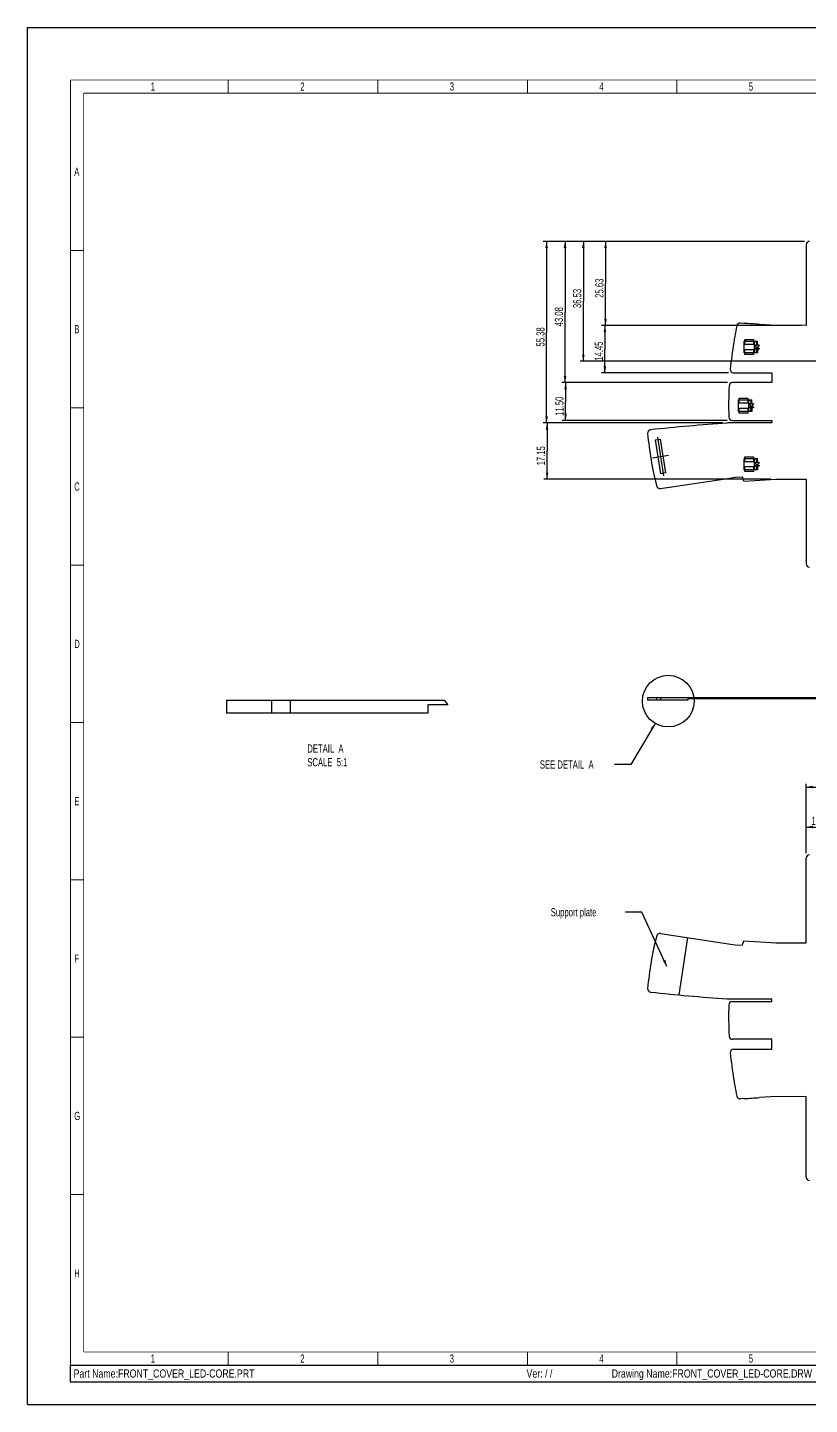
# Model space of a CAD drawing. Extents: x 0 to 594, y 0 to 420.
# Drawn here: x 0 to 238.3, y 0 to 420 of the extents above; entities that cross this region are included whole.
import ezdxf

# ---------------------------------------------------------------- set-up
doc = ezdxf.new("R2010")
doc.units = 0
doc.header["$LTSCALE"] = 32.67
doc.layers.get('0').update_dxf_attribs({"linetype": 'CONTINUOUS'})
doc.layers.add('03___PRT_ALL_CURVES', color=7, linetype='CONTINUOUS')
doc.styles.get("Standard").update_dxf_attribs({"font": 'txt', "width": 0.7})
doc.styles.add('TEXTSTYLE_1', font='txt', dxfattribs={"width": 0.8})
doc.dimstyles.new('DIMSTYLE_1', dxfattribs={"dimtxt": 2.5, "dimasz": 2, "dimexe": 0.18, "dimexo": 0.0625, "dimgap": 0.09, "dimtad": 1, "dimzin": 0, "dimtxsty": 'STANDARD', "dimblk": '_ARROW_FILLED', "dimblk1": '_ARROW_FILLED', "dimblk2": '_ARROW_FILLED', "dimcen": 0.09, "dimazin": 3, "dimtp": 0.01, "dimtm": 0.01, "dimtfac": 1, "dimtofl": 0, "dimtmove": 0, "dimatfit": 3, "dimtolj": 1, "dimtzin": 0})

# ---------------------------------------------------------------- blocks, each defined once
blk = doc.blocks.new('_ARROW_FILLED')
at = {"color": 0, "linetype": 'BYBLOCK'}
blk.add_solid([(0, 0), (-1, 0.2), (-1, -0.2)], dxfattribs=at)
blk = doc.blocks.new('*D5')
at = {"color": 2, "linetype": 'CONTINUOUS'}
for p, q in [((237.32, 168.16), (237.32, 177.14)), ((249.32, 168.16), (249.32, 177.14)), ((237.32, 176.14), (243.32, 176.14)), ((249.32, 176.14), (243.32, 176.14))]:
    blk.add_line(p, q, dxfattribs=at)
at = {"color": 2, "linetype": 'CONTINUOUS', "xscale": 2, "yscale": 2, "zscale": 2, "rotation": 180}
blk.add_blockref('_ARROW_FILLED', (237.32, 176.14), dxfattribs=at)
at = {"color": 2, "linetype": 'CONTINUOUS', "xscale": 2, "yscale": 2, "zscale": 2}
blk.add_blockref('_ARROW_FILLED', (249.32, 176.14), dxfattribs=at)
at = {"color": 2, "linetype": 'CONTINUOUS', "width": 0.7}
blk.add_text('12.00', height=2.5, dxfattribs=at).set_placement((238.94, 176.76))
blk = doc.blocks.new('*D10')
at = {"color": 2, "linetype": 'CONTINUOUS'}
for p, q in [((237.32, 168.16), (237.32, 189.34)), ((365.44, 168.16), (365.44, 189.34)), ((237.32, 188.34), (301.38, 188.34)), ((365.44, 188.34), (301.38, 188.34))]:
    blk.add_line(p, q, dxfattribs=at)
at = {"color": 2, "linetype": 'CONTINUOUS', "xscale": 2, "yscale": 2, "zscale": 2, "rotation": 180}
blk.add_blockref('_ARROW_FILLED', (237.32, 188.34), dxfattribs=at)
at = {"color": 2, "linetype": 'CONTINUOUS', "xscale": 2, "yscale": 2, "zscale": 2}
blk.add_blockref('_ARROW_FILLED', (365.44, 188.34), dxfattribs=at)
at = {"color": 2, "linetype": 'CONTINUOUS', "width": 0.7}
blk.add_text('128.12', height=2.5, dxfattribs=at).set_placement((296.13, 188.97))
blk = doc.blocks.new('*D26')
at = {"color": 2, "linetype": 'CONTINUOUS'}
for p, q in [((236.82, 354.76), (162.82, 354.76)), ((163.82, 354.76), (163.82, 333.22)), ((163.82, 311.68), (163.82, 333.22)), ((213.33, 311.68), (162.82, 311.68))]:
    blk.add_line(p, q, dxfattribs=at)
at = {"color": 2, "linetype": 'CONTINUOUS', "xscale": 2, "yscale": 2, "zscale": 2}
for p, rotation in [((163.82, 354.76), 90), ((163.82, 311.68), 270)]:
    blk.add_blockref('_ARROW_FILLED', p, dxfattribs=dict(at, rotation=rotation))
at = {"color": 2, "linetype": 'CONTINUOUS', "width": 0.7}
blk.add_text('43.08', height=2.5, rotation=90, dxfattribs=at).set_placement((163.2, 328.85))
blk = doc.blocks.new('*D27')
at = {"color": 2, "linetype": 'CONTINUOUS'}
for p, q in [((236.82, 354.76), (175.17, 354.76)), ((176.17, 354.76), (176.17, 341.95)), ((176.17, 329.13), (176.17, 341.95)), ((235.82, 329.13), (175.17, 329.13))]:
    blk.add_line(p, q, dxfattribs=at)
at = {"color": 2, "linetype": 'CONTINUOUS', "xscale": 2, "yscale": 2, "zscale": 2}
for p, rotation in [((176.17, 354.76), 90), ((176.17, 329.13), 270)]:
    blk.add_blockref('_ARROW_FILLED', p, dxfattribs=dict(at, rotation=rotation))
at = {"color": 2, "linetype": 'CONTINUOUS', "width": 0.7}
blk.add_text('25.63', height=2.5, rotation=90, dxfattribs=at).set_placement((175.54, 337.57))
blk = doc.blocks.new('*D28')
at = {"color": 2, "linetype": 'CONTINUOUS'}
for p, q in [((235.82, 329.13), (174.98, 329.13)), ((175.98, 329.13), (175.98, 321.91)), ((175.98, 314.68), (175.98, 321.91)), ((213.69, 314.68), (174.98, 314.68))]:
    blk.add_line(p, q, dxfattribs=at)
at = {"color": 2, "linetype": 'CONTINUOUS', "xscale": 2, "yscale": 2, "zscale": 2}
for p, rotation in [((175.98, 329.13), 90), ((175.98, 314.68), 270)]:
    blk.add_blockref('_ARROW_FILLED', p, dxfattribs=dict(at, rotation=rotation))
at = {"color": 2, "linetype": 'CONTINUOUS', "width": 0.7}
blk.add_text('14.45', height=2.5, rotation=90, dxfattribs=at).set_placement((175.36, 318.36))
blk = doc.blocks.new('*D30')
at = {"color": 2, "linetype": 'CONTINUOUS'}
for p, q in [((213.33, 311.68), (162.99, 311.68)), ((163.99, 311.68), (163.99, 305.93)), ((163.99, 300.18), (163.99, 305.93)), ((213.23, 300.18), (162.99, 300.18))]:
    blk.add_line(p, q, dxfattribs=at)
at = {"color": 2, "linetype": 'CONTINUOUS', "xscale": 2, "yscale": 2, "zscale": 2}
for p, rotation in [((163.99, 311.68), 90), ((163.99, 300.18), 270)]:
    blk.add_blockref('_ARROW_FILLED', p, dxfattribs=dict(at, rotation=rotation))
at = {"color": 2, "linetype": 'CONTINUOUS', "width": 0.7}
blk.add_text('11.50', height=2.5, rotation=90, dxfattribs=at).set_placement((163.36, 301.56))
blk = doc.blocks.new('*D31')
at = {"color": 2, "linetype": 'CONTINUOUS'}
for p, q in [((236.82, 354.76), (157.2, 354.76)), ((158.2, 354.76), (158.2, 327.08)), ((158.2, 299.39), (158.2, 327.08)), ((211.91, 299.39), (157.2, 299.39))]:
    blk.add_line(p, q, dxfattribs=at)
at = {"color": 2, "linetype": 'CONTINUOUS', "xscale": 2, "yscale": 2, "zscale": 2}
for p, rotation in [((158.2, 354.76), 90), ((158.2, 299.39), 270)]:
    blk.add_blockref('_ARROW_FILLED', p, dxfattribs=dict(at, rotation=rotation))
at = {"color": 2, "linetype": 'CONTINUOUS', "width": 0.7}
blk.add_text('55.38', height=2.5, rotation=90, dxfattribs=at).set_placement((157.58, 322.7))
blk = doc.blocks.new('*D32')
at = {"color": 2, "linetype": 'CONTINUOUS'}
for p, q in [((211.91, 299.39), (157.34, 299.39)), ((158.34, 299.39), (158.34, 290.81)), ((158.34, 282.23), (158.34, 290.81)), ((226.58, 282.23), (157.34, 282.23))]:
    blk.add_line(p, q, dxfattribs=at)
at = {"color": 2, "linetype": 'CONTINUOUS', "xscale": 2, "yscale": 2, "zscale": 2}
for p, rotation in [((158.34, 299.39), 90), ((158.34, 282.23), 270)]:
    blk.add_blockref('_ARROW_FILLED', p, dxfattribs=dict(at, rotation=rotation))
at = {"color": 2, "linetype": 'CONTINUOUS', "width": 0.7}
blk.add_text('17.15', height=2.5, rotation=90, dxfattribs=at).set_placement((157.72, 286.44))
blk = doc.blocks.new('*D37')
at = {"color": 2, "linetype": 'CONTINUOUS'}
for p, q in [((236.82, 354.76), (168.4, 354.76)), ((169.4, 354.76), (169.4, 336.5)), ((169.4, 318.23), (169.4, 336.5)), ((265.5, 318.23), (168.4, 318.23))]:
    blk.add_line(p, q, dxfattribs=at)
at = {"color": 2, "linetype": 'CONTINUOUS', "xscale": 2, "yscale": 2, "zscale": 2}
for p, rotation in [((169.4, 354.76), 90), ((169.4, 318.23), 270)]:
    blk.add_blockref('_ARROW_FILLED', p, dxfattribs=dict(at, rotation=rotation))
at = {"color": 2, "linetype": 'CONTINUOUS', "width": 0.7}
blk.add_text('36.53', height=2.5, rotation=90, dxfattribs=at).set_placement((168.78, 334.42))

msp = doc.modelspace()

# ---------------------------------------------------------------- linework, layer by layer
at = {"color": 7, "linetype": 'CONTINUOUS'}
for p, q in [((0, 0), (0, 420)), ((0, 420), (594, 420)), ((237.317, 353.763), (237.317, 329.133)), ((218.364, 329.765), (217.242, 329.833)), ((226.576, 329.24), (223.123, 329.468)), ((237.317, 329.133), (226.576, 329.24)), ((215.284, 324.154), (215.25, 323.946)), ((226.822, 311.683), (214.831, 311.683)), ((215.193, 314.683), (226.822, 314.683)), ((226.822, 314.683), (226.822, 311.683)), ((213.407, 299.388), (213.185, 299.368)), ((226.822, 299.388), (213.407, 299.388)), ((214.73, 300.183), (226.822, 300.183)), ((226.822, 300.183), (226.822, 299.388)), ((192.879, 279.393), (214.772, 282.69)), ((214.772, 282.69), (214.954, 282.718)), ((214.954, 282.718), (215.7, 282.857)), ((215.7, 282.857), (217.894, 282.945)), ((218.307, 281.597), (221.663, 281.809)), ((221.663, 281.809), (228.082, 282.233)), ((228.082, 282.233), (237.317, 282.233)), ((237.317, 282.233), (237.317, 256.401)), ((60.667, 214.875), (60.667, 210.875)), ((60.685, 214.875), (126.959, 214.875)), ((74.46, 210.875), (74.46, 214.875)), ((80.044, 214.875), (80.044, 210.875)), ((126.959, 214.875), (128.119, 213.375)), ((189.004, 215.604), (189.004, 214.804)), ((189.007, 215.604), (389.075, 215.604)), ((201.262, 214.804), (189.007, 214.804)), ((191.762, 214.804), (191.762, 215.604)), ((192.879, 215.604), (192.879, 214.804)), ((201.262, 215.304), (201.262, 214.804)), ((201.262, 215.304), (389.075, 215.304)), ((214.736, 215.604), (214.736, 215.304)), ((214.772, 215.604), (214.772, 215.304)), ((214.954, 215.604), (214.954, 215.304)), ((215.7, 215.604), (215.7, 215.304)), ((217.894, 215.604), (217.894, 215.304)), ((218.307, 215.604), (218.307, 215.304)), ((226.137, 215.604), (226.137, 215.304)), ((228.082, 215.604), (228.082, 215.304)), ((237.317, 215.604), (237.317, 215.304)), ((121.958, 210.875), (60.685, 210.875)), ((128.119, 213.375), (121.958, 213.375)), ((121.958, 213.375), (121.958, 210.875)), ((237.317, 140.83), (237.317, 166.662)), ((192.879, 143.67), (214.954, 140.345)), ((198.627, 124.91), (201.262, 142.408)), ((214.954, 140.345), (215.7, 140.206)), ((215.7, 140.206), (217.894, 140.118)), ((218.307, 141.467), (225.039, 141.035)), ((225.039, 141.035), (228.082, 140.83)), ((228.082, 140.83), (237.317, 140.83)), ((213.407, 123.676), (213.185, 123.695)), ((226.822, 123.676), (213.407, 123.676)), ((214.73, 122.88), (226.822, 122.88)), ((226.822, 122.88), (226.822, 123.676)), ((226.822, 111.38), (214.831, 111.38)), ((226.822, 108.38), (226.822, 111.38)), ((215.193, 108.38), (226.822, 108.38)), ((215.284, 98.91), (215.25, 99.117)), ((218.364, 93.298), (217.242, 93.23)), ((226.576, 93.823), (223.123, 93.596)), ((237.317, 93.93), (226.576, 93.823)), ((237.317, 69.3), (237.317, 93.93)), ((0, 0), (594, 0))]:
    msp.add_line(p, q, dxfattribs=at)
at = {"color": 2, "linetype": 'CONTINUOUS'}
for p, q in [((191.28, 207.737), (183.898, 195.204)), ((183.898, 195.204), (178.898, 195.204)), ((187.226, 150.145), (182.226, 150.145)), ((194.886, 133.61), (187.226, 150.145)), ((13.033, 11.941), (299.033, 11.941)), ((13.033, 11.941), (13.033, 6.941)), ((13.033, 6.941), (299.033, 6.941))]:
    msp.add_line(p, q, dxfattribs=at)
at = {"color": 7, "linetype": 'CONTINUOUS', "const_width": 0.3}
for points in [[(13.1, 12), (13.1, 404)], [(565.1, 404), (13.1, 404)], [(17.1, 16), (17.1, 400)], [(561.1, 400), (17.1, 400)], [(561.1, 16), (17.1, 16)], [(565.1, 12), (13.1, 12)]]:
    msp.add_lwpolyline(points, dxfattribs=at)
at = {"color": 5, "linetype": 'CONTINUOUS', "const_width": 0.3}
for points in [[(61.183, 400), (61.183, 404)], [(106.767, 400), (106.767, 404)], [(152.35, 400), (152.35, 404)], [(197.933, 400), (197.933, 404)], [(17.1, 352), (13.1, 352)], [(17.1, 304), (13.1, 304)], [(17.1, 256), (13.1, 256)], [(17.1, 208), (13.1, 208)], [(17.1, 160), (13.1, 160)], [(17.1, 112), (13.1, 112)], [(17.1, 64), (13.1, 64)], [(61.183, 12), (61.183, 16)], [(106.767, 12), (106.767, 16)], [(152.35, 12), (152.35, 16)], [(197.933, 12), (197.933, 16)]]:
    msp.add_lwpolyline(points, dxfattribs=at)
at = {"color": 2, "linetype": 'CONTINUOUS'}
msp.add_circle((195.282, 214.53), 7.883, dxfattribs=at)
at = {"color": 7, "linetype": 'CONTINUOUS'}
for centre, radius, start, end in [((238.317, 353.763), 1, 89.9981, 180.0019), ((331.922, 304.771), 118.238, 168.15552, 169.78859), ((217.181, 328.835), 1, 86.52314, 168.16065), ((139.674, -966.599), 1298.75, 86.31599, 86.526358), ((332.597, 304.675), 118.919, 170.67372, 174.64323), ((331.839, 304.813), 118.149, 169.8013, 170.5784), ((215.193, 315.683), 1, 174.6353, 270.00475), ((214.831, 310.683), 1, 90.00046, 177.07113), ((332.302, 304.684), 118.624, 177.07636, 181.70546), ((270.484, -475.212), 776.697, 94.230691, 95.955253), ((214.73, 301.183), 1, 181.70585, 269.99332), ((190.004, 296.299), 1, 95.95525, 184.89359), ((285.604, 304.484), 96.95, 184.89359, 194.5479), ((-39.144, 203.659), 268.989, 16.84251, 17.14292), ((192.73, 280.382), 1, 194.5479, 278.56461), ((238.318, 256.401), 1, 180.0024, 269.9976), ((238.318, 166.662), 1, 90.0024, 179.9976), ((285.604, 118.58), 96.95, 165.4521, 175.10641), ((192.73, 142.681), 1, 81.43539, 165.4521), ((-39.144, 219.404), 268.989, 342.85708, 343.15749), ((190.004, 126.765), 1, 175.10641, 264.04475), ((270.484, 898.275), 776.697, 264.044747, 265.769309), ((332.302, 118.379), 118.624, 178.29454, 182.92364), ((214.73, 121.88), 1, 90.00668, 178.29415), ((214.831, 112.38), 1, 182.92887, 269.99954), ((215.193, 107.38), 1, 89.99525, 185.3647), ((332.597, 118.388), 118.919, 185.35677, 189.32628), ((331.839, 118.25), 118.149, 189.4216, 190.1987), ((331.922, 118.292), 118.238, 190.21141, 191.84448), ((217.181, 94.228), 1, 191.83935, 273.47686), ((139.674, 1389.662), 1298.75, 273.473642, 273.68401), ((238.317, 69.3), 1, 179.9981, 270.0019)]:
    msp.add_arc(centre, radius, start, end, dxfattribs=at)
at = {"color": 2, "linetype": 'CONTINUOUS'}
for points in [[(190.61, 205.811), (191.28, 207.737), (189.921, 206.217)], [(193.682, 135.257), (194.886, 133.61), (194.408, 135.593)]]:
    msp.add_solid(points, dxfattribs=at)
at = {"layer": '03___PRT_ALL_CURVES', "color": 4, "linetype": 'CONTINUOUS'}
for p, q in [((218.398, 320.769), (218.398, 324.325)), ((218.398, 324.325), (222.462, 324.325)), ((218.627, 323.285), (218.627, 324.809)), ((218.627, 324.809), (221.218, 324.809)), ((221.218, 324.809), (221.218, 323.285)), ((221.446, 324.325), (221.446, 320.769)), ((221.446, 324.198), (222.208, 324.198)), ((222.208, 324.198), (222.208, 323.182)), ((222.462, 323.182), (222.462, 324.325)), ((222.462, 320.769), (218.398, 320.769)), ((221.218, 323.285), (218.627, 323.285)), ((218.627, 320.284), (218.627, 321.808)), ((218.627, 321.808), (221.218, 321.808)), ((221.218, 320.284), (218.627, 320.284)), ((221.218, 321.808), (221.218, 320.284)), ((221.446, 320.896), (222.208, 320.896)), ((222.335, 322.166), (221.7, 323.182)), ((221.7, 323.182), (222.97, 323.182)), ((221.7, 321.912), (221.7, 322.166)), ((221.7, 322.166), (222.97, 322.166)), ((222.97, 321.912), (221.7, 321.912)), ((222.208, 320.896), (222.208, 321.912)), ((222.97, 323.182), (222.335, 322.166)), ((222.462, 321.912), (222.462, 320.769)), ((222.97, 322.166), (222.97, 321.912)), ((216.906, 305.412), (216.906, 306.936)), ((216.906, 306.936), (219.497, 306.936)), ((219.497, 306.936), (219.497, 305.412)), ((216.678, 302.896), (216.678, 306.452)), ((216.678, 306.452), (220.742, 306.452)), ((220.742, 302.896), (216.678, 302.896)), ((219.497, 305.412), (216.906, 305.412)), ((216.906, 302.412), (216.906, 303.936)), ((216.906, 303.936), (219.497, 303.936)), ((219.497, 302.412), (216.906, 302.412)), ((219.497, 303.936), (219.497, 302.412)), ((219.726, 306.452), (219.726, 302.896)), ((219.726, 306.325), (220.488, 306.325)), ((219.726, 303.023), (220.488, 303.023)), ((220.615, 304.293), (219.98, 305.309)), ((219.98, 305.309), (221.25, 305.309)), ((219.98, 304.039), (219.98, 304.293)), ((219.98, 304.293), (221.25, 304.293)), ((221.25, 304.039), (219.98, 304.039)), ((220.488, 306.325), (220.488, 305.309)), ((220.488, 303.023), (220.488, 304.039)), ((221.25, 305.309), (220.615, 304.293)), ((220.742, 305.309), (220.742, 306.452)), ((220.742, 304.039), (220.742, 302.896)), ((221.25, 304.293), (221.25, 304.039)), ((191.353, 294.191), (192.859, 294.43)), ((192.982, 283.905), (191.353, 294.191)), ((191.983, 295.092), (193.861, 283.24)), ((192.859, 294.43), (194.488, 284.144)), ((190.453, 288.775), (195.392, 289.557)), ((218.404, 285.037), (218.404, 288.593)), ((218.404, 288.593), (222.468, 288.593)), ((218.632, 287.553), (218.632, 289.077)), ((218.632, 289.077), (221.223, 289.077)), ((221.223, 287.553), (218.632, 287.553)), ((218.632, 284.553), (218.632, 286.077)), ((218.632, 286.077), (221.223, 286.077)), ((221.223, 289.077), (221.223, 287.553)), ((221.223, 286.077), (221.223, 284.553)), ((221.452, 288.593), (221.452, 285.037)), ((221.452, 288.466), (222.214, 288.466)), ((222.341, 286.434), (221.706, 287.45)), ((221.706, 287.45), (222.976, 287.45)), ((221.706, 286.18), (221.706, 286.434)), ((221.706, 286.434), (222.976, 286.434)), ((222.976, 286.18), (221.706, 286.18)), ((222.214, 288.466), (222.214, 287.45)), ((222.214, 285.164), (222.214, 286.18)), ((222.976, 287.45), (222.341, 286.434)), ((222.468, 287.45), (222.468, 288.593)), ((222.468, 286.18), (222.468, 285.037)), ((222.976, 286.434), (222.976, 286.18)), ((194.488, 284.144), (192.982, 283.905)), ((222.468, 285.037), (218.404, 285.037)), ((221.223, 284.553), (218.632, 284.553)), ((221.452, 285.164), (222.214, 285.164))]:
    msp.add_line(p, q, dxfattribs=at)

# ---------------------------------------------------------------- texts
at = {"color": 2, "linetype": 'CONTINUOUS'}
for s, height, width, p in [('1', 2.5, 0.7, (37.517, 400.75)), ('2', 2.5, 0.7, (83.1, 400.75)), ('3', 2.5, 0.7, (128.683, 400.75)), ('4', 2.5, 0.7, (174.267, 400.75)), ('5', 2.5, 0.7, (219.85, 400.75)), ('A', 2.5, 0.7, (14.225, 374.75)), ('B', 2.5, 0.7, (14.225, 326.75)), ('C', 2.5, 0.7, (14.225, 278.75)), ('D', 2.5, 0.7, (14.225, 230.75)), ('E', 2.5, 0.7, (14.225, 182.75)), ('Support plate', 2.5, 0.7, (159.476, 148.895)), ('F', 2.5, 0.7, (14.225, 134.75)), ('G', 2.5, 0.7, (14.225, 86.75)), ('H', 2.5, 0.7, (14.225, 38.75)), ('Made By Willy Tsai 88/3/8', 0.05, 0.8, (17.095, 15.861)), ('1', 2.5, 0.7, (37.517, 12.75)), ('2', 2.5, 0.7, (83.1, 12.75)), ('3', 2.5, 0.7, (128.683, 12.75)), ('4', 2.5, 0.7, (174.267, 12.75)), ('5', 2.5, 0.7, (219.85, 12.75))]:
    msp.add_text(s, height=height, dxfattribs=dict(at, width=width)).set_placement(p)
at = {"color": 2, "linetype": 'CONTINUOUS', "char_height": 2.5, "attachment_point": 1}
for s, insert, width in [('DETAIL  A\\PSCALE  5:1', (85.259, 201.312), 17.5), ('SEE DETAIL  A', (156.148, 196.454), 22.75)]:
    msp.add_mtext(s, dxfattribs=dict(at, insert=insert, width=width))
at = {"color": 2, "linetype": 'CONTINUOUS', "char_height": 2.5, "style": 'TEXTSTYLE_1'}
for s, insert, width, attachment_point in [('Part Name:FRONT_COVER_LED-CORE.PRT', (14.033, 10.691), 68, 1), ('Ver: / / ', (156.033, 10.691), 18, 2), ('Drawing Name:FRONT_COVER_LED-CORE.DRW', (178.033, 10.691), 74, 1)]:
    msp.add_mtext(s, dxfattribs=dict(at, insert=insert, width=width, attachment_point=attachment_point))

# ---------------------------------------------------------------- dimensions: what is measured, and where the dimension line sits
at = {"color": 2, "linetype": 'CONTINUOUS'}
for base, p1, p2, angle, picture, middle in [((158.2031, 299.3876), (236.8175, 354.7634), (211.9072, 299.3876), 270, '*D31', (156.3281, 327.0755)), ((163.822, 311.683), (236.817, 354.763), (213.331, 311.683), 270, '*D26', (161.947, 333.223)), ((169.402, 318.233), (236.817, 354.763), (265.498, 318.233), 270, '*D37', (167.527, 338.796)), ((176.166, 329.133), (236.817, 354.763), (235.817, 329.133), 270, '*D27', (174.291, 341.948)), ((175.983, 329.133), (213.693, 314.683), (235.817, 329.133), 90, '*D28', (174.108, 322.739)), ((163.985, 300.183), (213.331, 311.683), (213.23, 300.183), 270, '*D30', (162.11, 305.933)), ((158.3436, 282.2332), (211.9072, 299.3876), (226.5818, 282.2332), 270, '*D32', (156.4686, 290.8104))]:
    dim = msp.add_linear_dim(base=base, p1=p1, p2=p2, angle=angle, dimstyle='DIMSTYLE_1', dxfattribs=at)
    dim.commit()
    dim.dimension.update_dxf_attribs({"geometry": picture, "text_midpoint": middle, "dimtype": 160})
for base, p2, picture, middle in [((365.436, 188.341), (365.436, 168.162), '*D10', (301.377, 190.216)), ((249.317, 176.139), (249.317, 168.162), '*D5', (243.317, 178.014))]:
    dim = msp.add_linear_dim(base=base, p1=(237.317, 168.162), p2=p2, dimstyle='DIMSTYLE_1', dxfattribs=at)
    dim.commit()
    dim.dimension.update_dxf_attribs({"geometry": picture, "text_midpoint": middle, "dimtype": 160})

doc.saveas('drawing.dxf')
